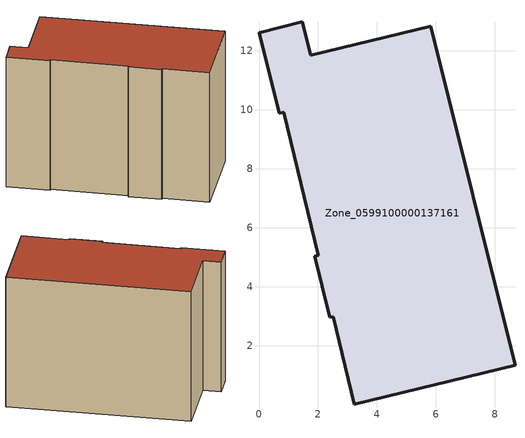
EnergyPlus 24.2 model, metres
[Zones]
Zone_0599100000137161
 floor ground (C_G): 2.4,2.96 1.89,5.03 2.01,5.06 0.83,9.92 0.68,9.88 0,12.62 1.47,12.98 1.75,11.85 5.82,12.84 8.68,1.34 3.23,0.02 2.52,2.98 z0
 wall outside (C_F): 1.47,12.98 0,12.62 0.68,9.88 0.83,9.92 2.01,5.06 1.89,5.03 2.4,2.96 2.52,2.98 3.23,0.02 8.68,1.34 5.82,12.84 1.75,11.85 1.47,12.98 z0:9.27
 roof outside (C_R): 1.89,5.03 2.4,2.96 2.52,2.98 3.23,0.02 8.68,1.34 5.82,12.84 1.75,11.85 1.47,12.98 0,12.62 0.68,9.88 0.83,9.92 2.01,5.06 z9.27
[BUILDING]
Pand.0599100000137161: North Axis=0; Terrain=City; Loads Convergence Tolerance Value=0.04; Temperature Convergence Tolerance Value=0.4; Solar Distribution=FullExterior; Maximum Number of Warmup Days=25; Minimum Number of Warmup Days=1
[Site:Location]
Rotterdam.The.Hague.AP_ZH_NLD Design_Conditions: Latitude=51.96; Longitude=4.45; Time Zone=1; Elevation=-4.5
[SITE:GROUNDTEMPERATURE:BUILDINGSURFACE]
18, 18, 18, 18, 18, 18, 18, 18, 18, 18, 18, 18
[MATERIAL] Thermal Absorptance=0.9; Solar Absorptance=0.7; Visible Absorptance=0.7
Name | Roughness | Thickness | Conductivity | Density | Specific Heat
G.TC.1975-1991 | MediumSmooth | 0.15 | 0.288461 | 540 | 1210
F.TC.1975-1991 | Rough | 0.3 | 0.230769 | 1920 | 840
R.TC.1975-1991 | MediumRough | 0.2 | 0.153846 | 1500 | 1000
[CONSTRUCTION]
C_G: G.TC.1975-1991
C_F: F.TC.1975-1991
C_R: R.TC.1975-1991
[ZONE]
Zone_0599100000137161: Type=1; Multiplier=1; Ceiling Height=Autocalculate; Volume=Autocalculate; Floor Area=autocalculate; Part of Total Floor Area=Yes
[ZONEINFILTRATION:DESIGNFLOWRATE]
Infil_Zone_0599100000137161: Zone or ZoneList or Space or SpaceList=Zone_0599100000137161; Schedule=AlwaysOn; Design Flow Rate Calculation Method=Flow/Area; Flow Rate per Floor Area=0.003; Constant Term Coefficient=1; Temperature Term Coefficient=0; Velocity Term Coefficient=0; Velocity Squared Term Coefficient=0
[HVACTEMPLATE:ZONE:IDEALLOADSAIRSYSTEM]
Zone_0599100000137161: Maximum Heating Supply Air Temperature=50; Minimum Cooling Supply Air Temperature=13; Maximum Heating Supply Air Humidity Ratio=0.0156; Minimum Cooling Supply Air Humidity Ratio=0.0077; Heating Limit=NoLimit; Cooling Limit=NoLimit; Dehumidification Control Type=ConstantSensibleHeatRatio; Cooling Sensible Heat Ratio=0.7; Dehumidification Setpoint=60; Humidification Control Type=None; Humidification Setpoint=30; Outdoor Air Method=None; Outdoor Air Flow Rate per Person=0.00944; Outdoor Air Flow Rate per Zone Floor Area=0; Outdoor Air Flow Rate per Zone=0; Demand Controlled Ventilation Type=None; Outdoor Air Economizer Type=NoEconomizer; Heat Recovery Type=None; Sensible Heat Recovery Effectiveness=0.7; Latent Heat Recovery Effectiveness=0.65
[ZONECONTROL:THERMOSTAT]
ThermostatControl_Zone_0599100000137161: Zone or ZoneList=Zone_0599100000137161; Control Type Schedule=DualSetpointControlType; Control 1=Thermostat_Zone_0599100000137161; Temperature Difference Between Cutout And Setpoint=0
[THERMOSTATSETPOINT:DUALSETPOINT]
Thermostat_Zone_0599100000137161: Heating Setpoint Temperature Schedule=HeatingSetpoint_Zone_0599100000137161; Cooling Setpoint Temperature Schedule=CoolingSetpoint_Zone_0599100000137161
[SCHEDULE:COMPACT]
HeatingSetpoint_Zone_0599100000137161: Through: 12/31, For: AllDays, Until: 24:00, 21
CoolingSetpoint_Zone_0599100000137161: Through: 12/31, For: AllDays, Until: 24:00, 24
DualSetpointControlType: Through: 12/31, For: AllDays, Until: 24:00, 4
AlwaysOn: Through: 12/31, For: AllDays, Until: 24:00, 1
